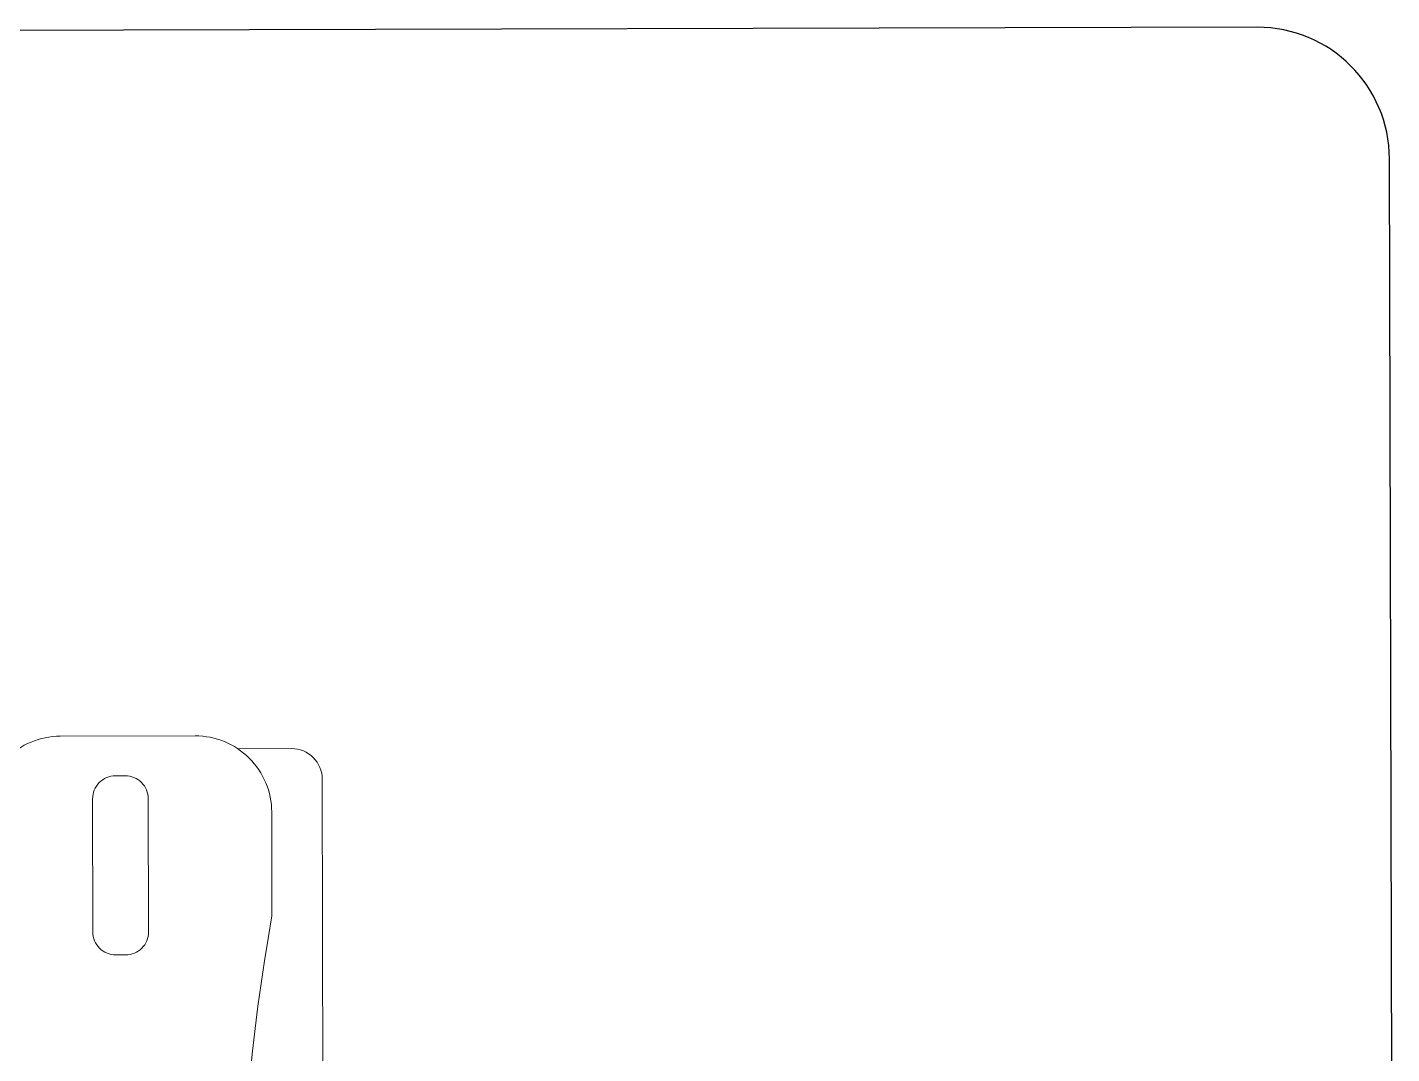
# Model space of a CAD drawing. Header units: inches. Extents: x 164.3 to 247.9, y 15.6 to 56.7.
# Drawn here: x 221.3052 to 221.6299, y 29.5362 to 29.7805 of the extents above; entities that cross this region are included whole.
import ezdxf

# ---------------------------------------------------------------- set-up
doc = ezdxf.new("R2010")
doc.units = ezdxf.units.IN
doc.header["$MEASUREMENT"] = 0
doc.layers.get('0').update_dxf_attribs({"lineweight": 0})
doc.layers.add('EQUI', color=3, linetype='Continuous', lineweight=0)

# ---------------------------------------------------------------- blocks, each defined once
blk = doc.blocks.new('IP PHONE')
at = {"layer": 'EQUI'}
for points in [[(-46.1, 92.72, -0.414214), (-39.86, 86.48), (-39.86, 77.98, 0.089443), (-39.86, 18.68), (-39.86, 13.5, -0.414214), (-46.1, 7.25), (-57.14, 7.25, -0.414214), (-63.39, 13.5), (-63.39, 18.68, 0.089443), (-63.39, 77.98), (-63.39, 86.48, -0.414214), (-57.14, 92.72)], [(-48.74, 87.59), (-48.74, 76.69, -0.414214), (-50.61, 74.81), (-51.41, 74.81, -0.414214), (-53.29, 76.69), (-53.29, 87.59, -0.414214), (-51.41, 89.47), (-50.61, 89.47, -0.414214)]]:
    blk.add_lwpolyline(points, format="xyb", close=True, dxfattribs=at)
blk.add_lwpolyline([(-60.62, 91.66), (-65.03, 91.66, 0.414214), (-67.53, 89.16), (-67.53, 2.5, 0.414214), (-65.03, 0), (-54.51, 0)], format="xyb", dxfattribs=at)

msp = doc.modelspace()

# ---------------------------------------------------------------- linework, layer by layer
at = {"color": 7, "linetype": 'ByBlock', "lineweight": -2}
for p, q in [((221.5979, 29.78048), (221.14425, 29.77938)), ((221.62989, 29.53018), (221.62936, 29.74917))]:
    msp.add_line(p, q, dxfattribs=at)
msp.add_arc((221.59797, 29.74909), 0.03139, 0.1388, 90.1388, dxfattribs=at)

# ---------------------------------------------------------------- block references
at = {"color": 7, "xscale": -0.002909101709693036, "yscale": 0.002909101709693036, "zscale": 0.002909101709693036, "rotation": 0.1202769238024359}
msp.add_blockref('IP PHONE', (221.17952, 29.34175), dxfattribs=at)

doc.saveas('drawing.dxf')
